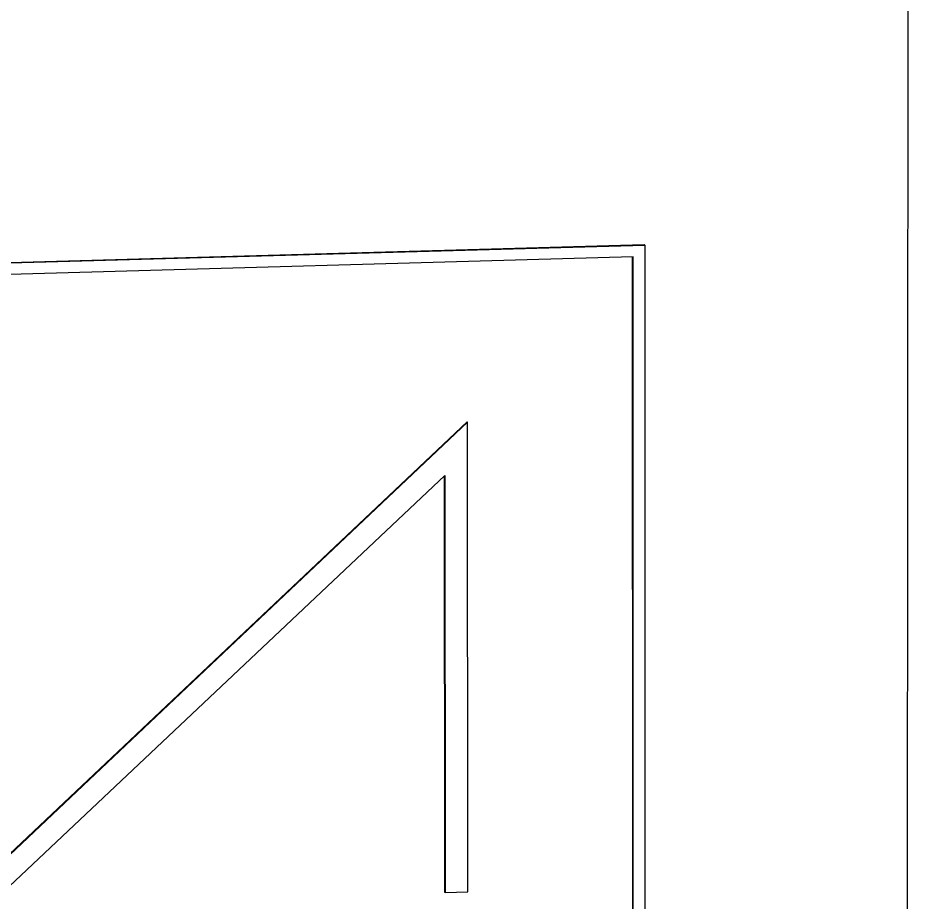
# Model space of a CAD drawing. Header units: millimetres. Extents: x -665 to 1920, y -373 to 1434.
# Drawn here: x 3.8 to 24.43, y 334.81 to 355.31 of the extents above; entities that cross this region are included whole.
import ezdxf

# ---------------------------------------------------------------- set-up
doc = ezdxf.new("R2010")
doc.units = ezdxf.units.MM
doc.header["$MEASUREMENT"] = 0
doc.layers.add('Domyślny', color=7, linetype='Continuous', true_color=0x000000)
doc.layers.add('Utwórz2D linie widoczne', color=7, linetype='Continuous', true_color=0x000000)

msp = doc.modelspace()

# ---------------------------------------------------------------- linework, layer by layer
at = {"layer": 'Domyślny'}
msp.add_line((24.429, 362.1), (24.104, 15.883), dxfattribs=at)
at = {"layer": 'Utwórz2D linie widoczne'}
for p, q in [((-11.722, 349.21), (18.312, 350.058)), ((-11.712, 349.196), (18.323, 350.045)), ((18.323, 350.045), (18.312, 350.058)), ((18.323, 350.045), (18.328, 320.359)), ((18.056, 349.771), (-11.441, 348.936)), ((18.051, 320.63), (18.044, 349.77)), ((18.062, 320.615), (18.056, 349.771)), ((14.207, 345.95), (2.892, 335.26)), ((14.218, 345.936), (2.903, 335.245)), ((14.218, 345.936), (14.207, 345.95)), ((14.228, 335.052), (14.218, 345.936)), ((3.282, 334.882), (13.689, 344.701)), ((13.678, 344.69), (13.687, 335.05)), ((13.689, 344.701), (13.698, 335.036)), ((13.698, 335.036), (13.687, 335.05)), ((13.698, 335.036), (14.228, 335.052))]:
    msp.add_line(p, q, dxfattribs=at)

doc.saveas('drawing.dxf')
